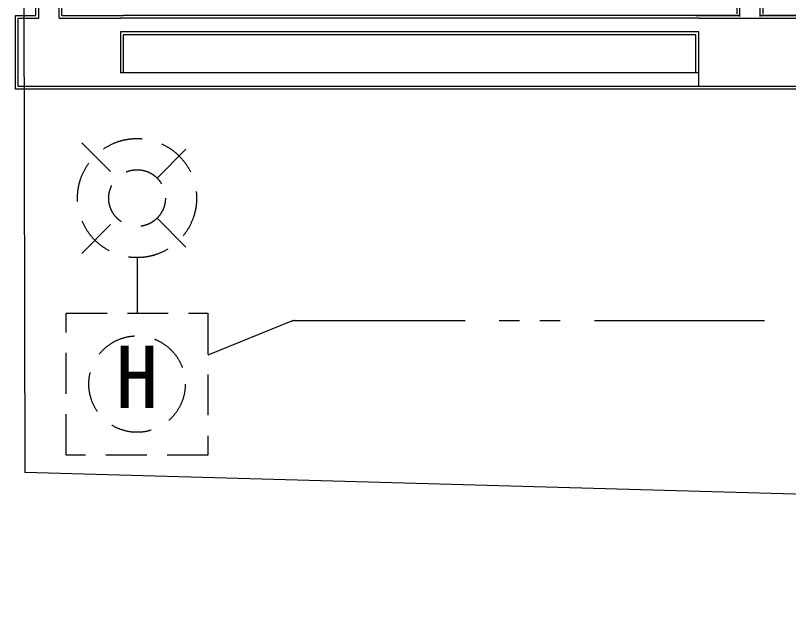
# Model space of a CAD drawing. Units: millimetres, scale not verified. Extents: x -1732052 to 83926, y -1225229 to 59935.
# Drawn here: x 14264 to 21082, y 6175 to 11438 of the extents above; entities that cross this region are included whole.
import ezdxf
from ezdxf.enums import TextEntityAlignment as Align

# ---------------------------------------------------------------- set-up
doc = ezdxf.new("R2010")
doc.units = ezdxf.units.MM
doc.header["$LTSCALE"] = 300
doc.linetypes.add('DASHED1', pattern=[1.8, 1.2, -0.6])
doc.linetypes.add('DOUBLE_CHAIN1', pattern=[8.8, 5, -1, 0.6, -0.6, 0.6, -1])
doc.layers.add('0-0', color=4, linetype='Continuous')
doc.layers.add('0-1_EL_HIKI', color=2, linetype='Continuous')
doc.styles.add('ＭＳ ゴシック', font='')
doc.styles.get('ＭＳ ゴシック').set_extended_font_data('MS Gothic')

# ---------------------------------------------------------------- blocks, each defined once
blk = doc.blocks.new('BLOCK102')
at = {"layer": '0-0'}
for p, q in [((-69, 4027.4), (-69, 1421.1)), ((-69, 4027.4), (-69, 1421.1)), ((-54, 4027.4), (-54, 1432.4)), ((54, 4027.4), (54, 1432.4)), ((69, 4027.4), (69, 1421.1)), ((69, 4027.4), (69, 1421.1)), ((-69, 675.7), (-69, -2218.5)), ((-69, 675.7), (-69, -2218.5)), ((-54, 664.4), (-54, -2236.6)), ((54, 664.4), (54, -4027.6)), ((69, 675.7), (69, -4012.6)), ((69, 675.7), (69, -4012.6)), ((-69, -2327.7), (-69, -4012.6)), ((-69, -2327.7), (-69, -4012.6)), ((-54, -2308.6), (-54, -4027.6))]:
    blk.add_line(p, q, dxfattribs=at)
blk = doc.blocks.new('BLOCK137')
at = {"layer": '0-0'}
for p, q in [((-8475, 50.9), (-11505, 50.9)), ((-8244, 50.9), (-11505, 50.9)), ((-7815, 50.9), (-8136, 50.9)), ((-8460, 35.9), (-11520, 35.9)), ((-8460, -36.1), (-11520, -36.1)), ((-8475, -51.1), (-11505, -51.1)), ((-8475, -51.1), (-11505, -51.1))]:
    blk.add_line(p, q, dxfattribs=at)
blk = doc.blocks.new('BLOCK149')
at = {"layer": '0-0'}
for p, q in [((-69, 692.9), (-69, 4031.9)), ((-69, 692.9), (-69, 4031.9)), ((-54, 677.9), (-54, 4031.9)), ((54, 677.9), (54, 4031.9)), ((69, 692.9), (69, 4031.9)), ((69, 692.9), (69, 4031.9)), ((-54, -2708.6), (-54, 257.9)), ((54, -1152.1), (54, 257.9)), ((-69, -2708.6), (-69, 242.9)), ((-69, -2708.6), (-69, 242.9)), ((69, -1140.1), (69, 242.9)), ((69, -1140.1), (69, 242.9)), ((54, -2232.1), (54, -1224.1)), ((69, -2220.1), (69, -1236.1)), ((69, -2220.1), (69, -1236.1)), ((54, -2708.6), (54, -2304.1)), ((69, -2717.6), (69, -2316.1)), ((69, -2717.6), (69, -2316.1)), ((-69, -4017.1), (-69, -3554.6)), ((-69, -4017.1), (-69, -3554.6)), ((-54, -4032.1), (-54, -3554.6)), ((54, -4032.1), (54, -3554.6)), ((69, -4017.1), (69, -3545.6)), ((69, -4017.1), (69, -3545.6))]:
    blk.add_line(p, q, dxfattribs=at)
blk = doc.blocks.new('BLOCK169')
at = {"layer": '0-0'}
for p, q in [((-285, 194.9), (-54, 194.9)), ((-285, 194.9), (-54, 194.9)), ((-270, 179.9), (270, 179.9)), ((54, 194.9), (285, 194.9)), ((54, 194.9), (285, 194.9)), ((-285, -108.1), (-285, 92.9)), ((-285, -108.1), (-285, 92.9)), ((-270, -180.1), (-270, 107.9)), ((270, 107.9), (270, -180.1)), ((285, 92.9), (285, -195.1)), ((285, 92.9), (285, -195.1)), ((285, -195.1), (-285, -195.1)), ((285, -195.1), (-285, -195.1)), ((270, -180.1), (-270, -180.1))]:
    blk.add_line(p, q, dxfattribs=at)
blk = doc.blocks.new('BLOCK170')
at = {"layer": '0-0'}
for p, q in [((-285, -195.1), (-285, 194.9)), ((-285, 194.9), (-177, 194.9)), ((-285, 194.9), (-177, 194.9)), ((-270, -180.1), (-270, 179.9)), ((-270, 179.9), (-162, 179.9)), ((-54, 179.9), (270, 179.9)), ((-39, 194.9), (285, 194.9)), ((-39, 194.9), (285, 194.9)), ((270, 107.9), (270, -108.1)), ((285, 92.9), (285, -108.1)), ((285, 92.9), (285, -108.1)), ((285, -195.1), (-285, -195.1)), ((270, -180.1), (-270, -180.1))]:
    blk.add_line(p, q, dxfattribs=at)
blk.add_lwpolyline([(285, -195.1), (-285, -195.1), (-285, 194.9)], dxfattribs=at)
blk = doc.blocks.new('BLOCK171')
at = {"layer": '0-0'}
for p, q in [((1530.1, 43.4), (-1527.6, 43.4)), ((1530.1, -28.6), (-1529.9, -28.6)), ((1530.1, -43.6), (-1529.9, -43.6)), ((1530.1, -43.6), (-1529.9, -43.6))]:
    blk.add_line(p, q, dxfattribs=at)

msp = doc.modelspace()

# ---------------------------------------------------------------- linework, layer by layer
at = {"layer": '0-0'}
for p in [(14314.5, 25477.7), (58093.5, 6174.7)]:
    msp.add_line(p, (14347.1, 7408.6), dxfattribs=at)
at = {"layer": '0-1_EL_HIKI', "linetype": 'DASHED1'}
for p, q in [((14848.9, 10315.6), (15159.9, 10004.6)), ((15513.5, 10004.6), (15824.4, 10315.6)), ((14848.9, 9340.1), (15159.9, 9651.1)), ((15513.5, 9651.1), (15824.4, 9340.1))]:
    msp.add_line(p, q, dxfattribs=at)
at = {"layer": '0-1_EL_HIKI'}
msp.add_line((15336.7, 9302.8), (15336.7, 8813.2), dxfattribs=at)
at = {"layer": '0-1_EL_HIKI', "linetype": 'DOUBLE_CHAIN1'}
for p, q in [((16699.1, 8741.9), (15961.7, 8442.2)), ((16729.2, 8747.8), (56268.5, 8747.8))]:
    msp.add_line(p, q, dxfattribs=at)
at = {"layer": '0-1_EL_HIKI', "linetype": 'DASHED1'}
msp.add_lwpolyline([(14711.7, 8813.2), (15961.7, 8813.2), (15961.7, 7563.2), (14711.7, 7563.2)], close=True, dxfattribs=at)
for centre, radius in [((15336.7, 9827.8), 525), ((15336.7, 9827.8), 250), ((15336.7, 8188.2), 425)]:
    msp.add_circle(centre, radius, dxfattribs=at)
at = {"layer": '0-1_EL_HIKI', "linetype": 'DOUBLE_CHAIN1'}
msp.add_arc((16729.2, 8667.8), 80, 90, 112.11752, dxfattribs=at)

# ---------------------------------------------------------------- block references
at = {"layer": '0-0', "xscale": 1.666667, "yscale": 1.666667}
for name, p in [('BLOCK149', (14559.5, 18132.8)), ('BLOCK102', (20739.5, 18140.3)), ('BLOCK170', (14739.5, 11112.8)), ('BLOCK137', (34389.5, 11352.8)), ('BLOCK169', (20739.5, 11112.8)), ('BLOCK171', (17735.5, 10860.3))]:
    msp.add_blockref(name, p, dxfattribs=at)

# ---------------------------------------------------------------- texts
at = {"layer": '0-1_EL_HIKI', "color": 7, "style": 'ＭＳ ゴシック'}
msp.add_text('H', height=549.9, dxfattribs=at).set_placement((15149.2, 7813.2), align=Align.BOTTOM_LEFT)

doc.saveas('drawing.dxf')
